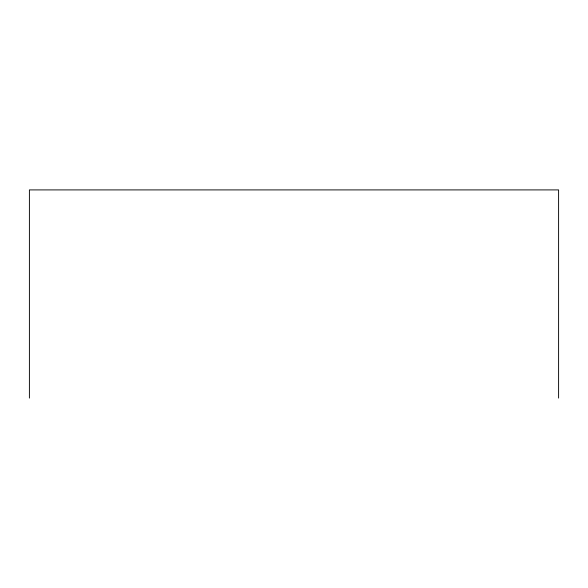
<?xml version="1.0" encoding="UTF-8"?>
<svg xmlns="http://www.w3.org/2000/svg" width="588" height="588" viewBox="0 0 588 588"><rect width="100%" height="100%" fill="white"/><g stroke="black" fill="none" stroke-linecap="round" stroke-linejoin="round"><path stroke-width="0.88" d="M558.6 398.091L558.6 189.909L29.4 189.909L29.4 398.091"/></g></svg>
